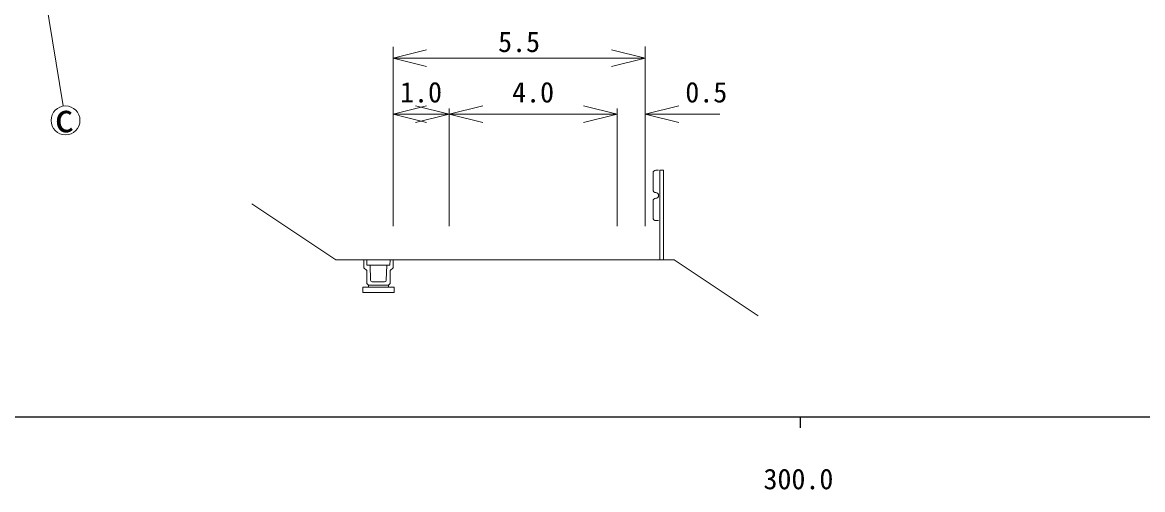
# Model space of a CAD drawing. Units: millimetres, scale not verified. Extents: x 40000 to 680000, y 20000 to 380000.
# Drawn here: x 298592 to 398559, y 198499 to 240204 of the extents above; entities that cross this region are included whole.
import ezdxf
from ezdxf.enums import TextEntityAlignment as Align

# ---------------------------------------------------------------- set-up
doc = ezdxf.new("R2010")
doc.units = ezdxf.units.MM
doc.header["$LTSCALE"] = 1000
for name, color, linetype, lineweight in [('M-BGD', 7, 'Continuous', 13), ('M-TTL-BAND', 7, 'Continuous', 25), ('M-WORK', 1, 'Continuous', 13)]:
    doc.layers.add(name, color=color, linetype=linetype, lineweight=lineweight)
doc.styles.add('ＭＳ ゴシック', font='')
doc.styles.get('ＭＳ ゴシック').set_extended_font_data('MS Gothic')

msp = doc.modelspace()

# ---------------------------------------------------------------- linework, layer by layer
at = {"layer": 'M-BGD'}
for p, q in [((331667, 222008), (331667, 238008)), ((354167, 222008), (354167, 238039)), ((331667, 237008), (334667, 237758)), ((354167, 237008), (331667, 237008)), ((331667, 237008), (334667, 236258)), ((354167, 237008), (351167, 237758)), ((354167, 237008), (351167, 236258)), ((331667, 232008), (334667, 232758)), ((336667, 232008), (331667, 232008)), ((331667, 232008), (334667, 231258)), ((336667, 232008), (333667, 232758)), ((336667, 232008), (333667, 231258)), ((336667, 232008), (339667, 232758)), ((336667, 222008), (336667, 232508)), ((351667, 232008), (336667, 232008)), ((336667, 232008), (339667, 231258)), ((351667, 232008), (348667, 232758)), ((351667, 232008), (348667, 231258)), ((351667, 222008), (351667, 232508)), ((354167, 232008), (357167, 232758)), ((354167, 222008), (354167, 232508)), ((360820, 232008), (354167, 232008)), ((354167, 232008), (357167, 231258)), ((355367, 227008), (355117, 227008)), ((355817, 227008), (355467, 227008)), ((355467, 219008), (355467, 227008)), ((355567, 227008), (355817, 227008)), ((355817, 219008), (355817, 227008)), ((354867, 226758), (354867, 225258)), ((319067, 224008), (326567, 219008)), ((354867, 224258), (354867, 222758)), ((355367, 222508), (355117, 222508)), ((329067, 219008), (326567, 219008)), ((329067, 219008), (329067, 218308)), ((329067, 219008), (329317, 219008)), ((329317, 219008), (329342, 218533)), ((329317, 219008), (331417, 219008)), ((331417, 219008), (331392, 218533)), ((331667, 219008), (331417, 219008)), ((351667, 219008), (331667, 219008)), ((331667, 218308), (331667, 219008)), ((356667, 219008), (351667, 219008)), ((356767, 219008), (354167, 219008)), ((356767, 219008), (364267, 214008)), ((329067, 218308), (329317, 218058)), ((329317, 218058), (329317, 216883)), ((329342, 218533), (329617, 218533)), ((329617, 218533), (329667, 217183)), ((331117, 218533), (329617, 218533)), ((331117, 218533), (331067, 217183)), ((331392, 218533), (331117, 218533)), ((331417, 218058), (331667, 218308)), ((331417, 216883), (331417, 218058)), ((329817, 217033), (330917, 217033)), ((329467, 216583), (328967, 216583)), ((328967, 216583), (328967, 216083)), ((328967, 216083), (331767, 216083)), ((329317, 216883), (329467, 216733)), ((329467, 216733), (331267, 216733)), ((329467, 216733), (329467, 216583)), ((329467, 216583), (331267, 216583)), ((331267, 216733), (331417, 216883)), ((331267, 216583), (331267, 216733)), ((331767, 216583), (331267, 216583)), ((331767, 216083), (331767, 216583))]:
    msp.add_line(p, q, dxfattribs=at)
for centre, radius, start, end in [((355117, 226758), 250, 90, 180), ((355117, 225258), 250, 180, 270), ((355117, 224758), 250, 270, 90), ((355117, 224258), 250, 90, 180), ((355117, 222758), 250, 180, 270), ((329817, 217183), 150, 180, 270), ((330917, 217183), 150, 270, 0)]:
    msp.add_arc(centre, radius, start, end, dxfattribs=at)
at = {"layer": 'M-TTL-BAND'}
for p, q in [((40000, 205000), (579000, 205000)), ((368000, 205000), (368000, 204000))]:
    msp.add_line(p, q, dxfattribs=at)
at = {"layer": 'M-WORK'}
msp.add_line((299168, 251597), (302233, 232755), dxfattribs=at)
msp.add_circle((302439, 231457), 1291, dxfattribs=at)

# ---------------------------------------------------------------- texts
at = {"layer": 'M-BGD', "style": 'ＭＳ ゴシック'}
for s, p in [('5.5', (342917, 237008)), ('1.0', (334167, 232508)), ('4.0', (344167, 232508)), ('0.5', (359623, 232508))]:
    msp.add_text(s, height=1833, dxfattribs=at).set_placement(p, align=Align.BOTTOM_CENTER)
at = {"layer": 'M-TTL-BAND', "style": 'ＭＳ ゴシック'}
msp.add_text('300.0', height=1833, dxfattribs=at).set_placement((367844, 199445), align=Align.MIDDLE_CENTER)
at = {"layer": 'M-WORK', "style": 'ＭＳ ゴシック'}
msp.add_text('c', height=2566, rotation=2.289, dxfattribs=at).set_placement((302319, 231679), align=Align.MIDDLE_CENTER)

doc.saveas('drawing.dxf')
